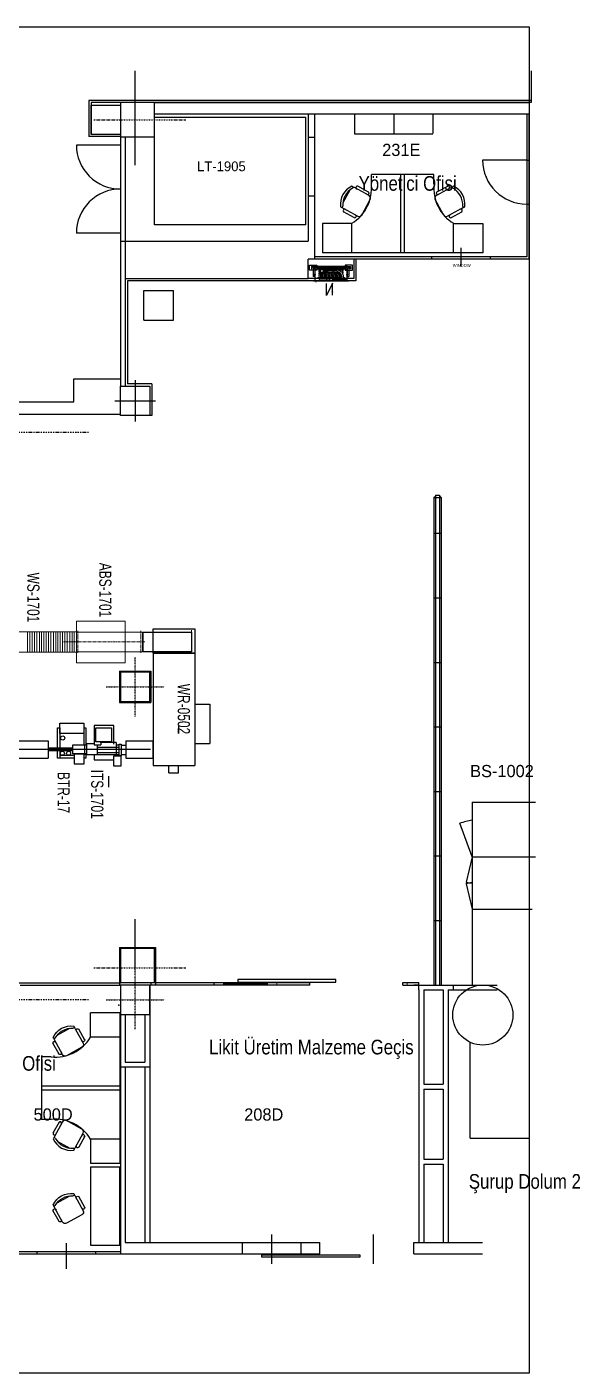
# Model space of a CAD drawing. Header units: millimetres. Extents: x 1327 to 4585, y 706 to 3460.
# Drawn here: x 3454 to 4585, y 706 to 3460 of the extents above; entities that cross this region are included whole.
import ezdxf
from ezdxf.enums import TextEntityAlignment as Align

# ---------------------------------------------------------------- set-up
doc = ezdxf.new("R2010")
doc.units = ezdxf.units.MM
doc.header["$LTSCALE"] = 5
for name, pattern in [('C_CENTER_L', [2, 1.25, -0.25, 0.25, -0.25]), ('HIDDEN', [0.375, 0.25, -0.125]), ('HIDDEN2', [0.1875, 0.125, -0.0625]), ('M102 AYDINLATMA$0$DASHDOT', [1, 0.5, -0.25, 0, -0.25]), ('M102 AYDINLATMA$0$HIDDEN', [0.375, 0.25, -0.125]), ('M102 AYDINLATMA$0$STYLE_01', [0.984252, 0.492126, -0.246063, 0.0005, -0.245563])]:
    doc.linetypes.add(name, pattern=pattern)
doc.layers.add('+++makinalar', color=1, linetype='Continuous', lineweight=25)
for name, color, linetype in [('+0.00kotu13.05.06$0$M102 AYDINLATMA$0$duvarlar', 7, 'Continuous'), ('1', 7, 'Continuous'), ('_tp-ekbina_yangın_dolabı', 6, 'Continuous'), ('EKIPMAN', 1, 'Continuous'), ('EKIPMANISMI', 3, 'Continuous'), ('KORÇELIK', 30, 'Continuous'), ('M102 AYDINLATMA$0$A-axis', 8, 'Continuous'), ('M102 AYDINLATMA$0$belirsiz', 7, 'Continuous'), ('M102 AYDINLATMA$0$büro malzemeleri', 1, 'Continuous'), ('M102 AYDINLATMA$0$duvarlar', 7, 'Continuous'), ('M102 AYDINLATMA$0$Eksik kolonlar', 7, 'Continuous'), ('M102 AYDINLATMA$0$kolonlar+koln yazıları', 7, 'Continuous'), ('M102 AYDINLATMA$0$MAHAL-yazıları', 250, 'Continuous'), ('M102 AYDINLATMA$0$makinalar', 1, 'Continuous'), ('M102 AYDINLATMA$0$MIMARI', 7, 'Continuous'), ('M102 AYDINLATMA$0$yazılar', 7, 'Continuous'), ('MIMARI', 7, 'Continuous'), ('Oda isimleri', 7, 'Continuous'), ('TAVA', 1, 'Continuous'), ('yazılar', 7, 'Continuous')]:
    doc.layers.add(name, color=color, linetype=linetype)
doc.styles.add('M101 AYDINLATMA$0$STANDARD', font='txt')
doc.styles.add('M102 AYDINLATMA$0$STANDARD', font='txt')
doc.styles.add('M102 AYDINLATMA$0$TTXT', font='ttxt', dxfattribs={"height": 200})
doc.styles.get("Standard").update_dxf_attribs({"font": 'arial.ttf'})

# ---------------------------------------------------------------- blocks, each defined once
blk = doc.blocks.new('M102 AYDINLATMA$0$CB02')
at = {"layer": 'M102 AYDINLATMA$0$MIMARI', "linetype": 'M102 AYDINLATMA$0$DASHDOT'}
for p, q in [((0, -1208.5), (0, 1208.5)), ((-1189.004, 0), (1189.004, 0))]:
    blk.add_line(p, q, dxfattribs=at)
at = {"layer": 'M102 AYDINLATMA$0$MIMARI'}
blk.add_lwpolyline([(-600, 600), (-600, -600), (600, -600), (600, 600)], close=True, dxfattribs=at)
blk = doc.blocks.new('M102 AYDINLATMA$0$CHAIR7')
at = {"color": 7}
for p, q in [((5.1, 15), (17.9, 15)), ((0, 9), (0, -9)), ((20, 12), (3, 12)), ((23, -7.4), (23, 7.4)), ((3, -12), (20, -12)), ((5.1, -15), (17.9, -15))]:
    blk.add_line(p, q, dxfattribs=at)
for centre, radius, start, end in [((5.6, 13.5), 1.56, 73.7398, 286.2602), ((17.4, 13.5), 1.56, 253.7398, 106.2602), ((3, 9), 3, 90, 180), ((20, 9), 3, 62.4156, 90), ((22.3, 11.1), 1.1, 53.3099, 212.0274), ((4.8, 0), 19.6, 327.5758, 32.4242), ((7, 0), 20, 323.1301, 36.8699), ((3, -9), 3, 180, 270), ((5.6, -13.5), 1.56, 73.7398, 286.2602), ((17.4, -13.5), 1.56, 253.7398, 106.2602), ((20, -9), 3, 270, 297.5844), ((22.3, -11.1), 1.1, 147.9726, 306.6901)]:
    blk.add_arc(centre, radius, start, end, dxfattribs=at)

msp = doc.modelspace()

# ---------------------------------------------------------------- linework, layer by layer
at = {"layer": '+++makinalar', "lineweight": 5}
for p, q in [((3655, 2244.3), (3555, 2244.3)), ((3555, 2244.3), (3555, 2159.3)), ((3655, 2159.3), (3655, 2244.3)), ((3455, 2222.8), (3455, 2180.8)), ((3555, 2222.8), (3455, 2222.8)), ((3459.8, 2180.8), (3459.8, 2222.8)), ((3464.6, 2180.8), (3464.6, 2222.8)), ((3469.3, 2180.8), (3469.3, 2222.8)), ((3474.4, 2180.8), (3474.4, 2222.8)), ((3479.3, 2180.8), (3479.3, 2222.8)), ((3483.8, 2180.8), (3483.8, 2222.8)), ((3483.8, 2180.8), (3483.8, 2222.8)), ((3488.5, 2180.8), (3488.5, 2222.8)), ((3493.2, 2180.8), (3493.2, 2222.8)), ((3498.1, 2180.8), (3498.1, 2222.8)), ((3502.8, 2180.8), (3502.8, 2222.8)), ((3507.9, 2180.8), (3507.9, 2222.8)), ((3512.8, 2180.8), (3512.8, 2222.8)), ((3517.3, 2180.8), (3517.3, 2222.8)), ((3517.3, 2180.8), (3517.3, 2222.8)), ((3522, 2180.8), (3522, 2222.8)), ((3526.7, 2180.8), (3526.7, 2222.8)), ((3531.6, 2180.8), (3531.6, 2222.8)), ((3536.3, 2180.8), (3536.3, 2222.8)), ((3541.4, 2180.8), (3541.4, 2222.8)), ((3546.3, 2180.8), (3546.3, 2222.8)), ((3550.8, 2180.8), (3550.8, 2222.8)), ((3555, 2180.8), (3555, 2222.8)), ((3690, 2221.8), (3555, 2221.8)), ((3690, 2221.8), (3690, 2181.8)), ((3790, 2225.8), (3790, 2185.8)), ((3455, 2180.8), (3555, 2180.8)), ((3690, 2181.8), (3555, 2181.8)), ((3555, 2159.3), (3655, 2159.3))]:
    msp.add_line(p, q, dxfattribs=at)
at = {"layer": '+++makinalar', "color": 6, "lineweight": 5}
for p, q in [((3455, 2222.8), (3413, 2222.8)), ((3455, 2222.8), (3455, 2180.8)), ((3455, 2180.8), (3413, 2180.8))]:
    msp.add_line(p, q, dxfattribs=at)
at = {"layer": '+++makinalar', "linetype": 'C_CENTER_L', "lineweight": 5}
for p, q in [((3558.2, 2179.8), (3558.2, 2224.8)), ((3686.9, 2179.8), (3686.9, 2224.8)), ((3695, 2201.8), (3525.2, 2201.8))]:
    msp.add_line(p, q, dxfattribs=at)
at = {"layer": '+0.00kotu13.05.06$0$M102 AYDINLATMA$0$duvarlar'}
for p, q in [((3550, 2740), (3645, 2740)), ((3550, 2693), (3550, 2740)), ((3005, 2693), (3550, 2693)), ((2975, 2667.5), (3645, 2667.5))]:
    msp.add_line(p, q, dxfattribs=at)
msp.add_lwpolyline([(1433.3, 3459.9), (4480.5, 3459.9), (4480.5, 706.2), (1433.3, 706.2)], close=True)
at = {"layer": '_tp-ekbina_yangın_dolabı'}
for p, q in [((4039.3, 2969), (4039.3, 2949.5)), ((4042.3, 2949.5), (4039.3, 2949.5)), ((4042.3, 2969.5), (4108.8, 2969.5)), ((4042.3, 2965.3), (4108.8, 2965.3)), ((4042.3, 2965.3), (4042.3, 2949.5)), ((4108.3, 2969.5), (4042.8, 2969.5)), ((4042.8, 2940.5), (4042.8, 2969.5)), ((4108.3, 2940.5), (4108.3, 2969.5)), ((4108.8, 2965.3), (4108.8, 2949.5)), ((4108.8, 2949.5), (4111.8, 2949.5)), ((4111.8, 2969), (4111.8, 2949.5)), ((4039.8, 2939.5), (4039.8, 2940.5)), ((4111.3, 2940.5), (4039.8, 2940.5)), ((4111.3, 2939.5), (4039.8, 2939.5)), ((4078.3, 2935.6), (4066.3, 2910.8)), ((4066.3, 2910.8), (4066.3, 2935.2)), ((4078.3, 2910.9), (4078.3, 2935.6)), ((4099.2, 2943.5), (4104.6, 2943.5)), ((4100, 2944.5), (4104.6, 2944.5)), ((4111.3, 2939.5), (4111.3, 2940.5))]:
    msp.add_line(p, q, dxfattribs=at)
at = {"layer": '_tp-ekbina_yangın_dolabı', "color": 1, "linetype": 'HIDDEN2'}
for p, q in [((4041, 2953.1), (4041, 2952.3)), ((4042.8, 2953.1), (4041, 2953.1)), ((4042.8, 2952.7), (4041, 2952.7)), ((4042.8, 2952.3), (4041, 2952.3)), ((4108.3, 2953.1), (4110, 2953.1)), ((4108.3, 2952.7), (4110, 2952.7)), ((4108.3, 2952.3), (4110, 2952.3)), ((4110, 2953.1), (4110, 2952.3))]:
    msp.add_line(p, q, dxfattribs=at)
at = {"layer": '_tp-ekbina_yangın_dolabı', "linetype": 'HIDDEN'}
msp.add_line((4042.3, 2968.7), (4108.8, 2968.7), dxfattribs=at)
at = {"layer": '_tp-ekbina_yangın_dolabı', "color": 1, "linetype": 'HIDDEN'}
for p, q in [((4048.3, 2967.5), (4102.8, 2967.5)), ((4048.3, 2967), (4048.3, 2967.5)), ((4048.3, 2967), (4102.8, 2967)), ((4048.3, 2947), (4097.1, 2947)), ((4048.3, 2946.5), (4048.3, 2947)), ((4048.3, 2946.5), (4096.7, 2946.5)), ((4100.6, 2946.5), (4102.8, 2946.5)), ((4100.8, 2947), (4102.8, 2947)), ((4102.8, 2967), (4102.8, 2967.5)), ((4102.8, 2946.5), (4102.8, 2947))]:
    msp.add_line(p, q, dxfattribs=at)
at = {"layer": '_tp-ekbina_yangın_dolabı', "color": 2, "linetype": 'HIDDEN2'}
for p, q in [((4067, 2947), (4051, 2947.8)), ((4098.6, 2962.7), (4051.1, 2965)), ((4052.6, 2962.5), (4051.1, 2962.5)), ((4052.8, 2960), (4051.1, 2960.1)), ((4054.5, 2957.4), (4051.1, 2957.6)), ((4096.6, 2952.9), (4051.1, 2955.2)), ((4097, 2950.4), (4051.1, 2952.7)), ((4097, 2948), (4051.1, 2950.2)), ((4095.1, 2955.5), (4059.1, 2957.2)), ((4099.8, 2965.1), (4059.9, 2967)), ((4091.3, 2958.1), (4077.2, 2958.8)), ((4099.8, 2960.1), (4094.2, 2960.4)), ((4099.8, 2957.7), (4097.5, 2957.8))]:
    msp.add_line(p, q, dxfattribs=at)
at = {"layer": '_tp-ekbina_yangın_dolabı', "color": 8}
for p, q in [((4061.6, 2963.1), (4059.8, 2963.1)), ((4061.6, 2957.9), (4059.8, 2957.9)), ((4061.6, 2963.1), (4061.6, 2960.5)), ((4061.6, 2957.9), (4061.6, 2960.5)), ((4063.4, 2963.1), (4062.7, 2963.1)), ((4062.7, 2963.1), (4062.7, 2960.5)), ((4062.7, 2957.9), (4062.7, 2960.5)), ((4063.4, 2957.9), (4062.7, 2957.9)), ((4062.9, 2963.1), (4062.9, 2957.9)), ((4063.2, 2963.1), (4063.2, 2957.9)), ((4063.4, 2957.2), (4063.4, 2963.8)), ((4065.1, 2963.8), (4063.4, 2963.8)), ((4065.1, 2962.1), (4063.4, 2962.1)), ((4065.1, 2958.9), (4063.4, 2958.9)), ((4065.1, 2957.2), (4063.4, 2957.2)), ((4065.1, 2957.2), (4065.1, 2963.8)), ((4065.8, 2963.1), (4065.1, 2963.1)), ((4065.8, 2957.9), (4065.1, 2957.9)), ((4065.3, 2963.1), (4065.3, 2957.9)), ((4065.6, 2963.1), (4065.6, 2957.9)), ((4065.8, 2963), (4065.8, 2960.5)), ((4065.8, 2958), (4065.8, 2960.5)), ((4068, 2963.8), (4066.1, 2963.8)), ((4068, 2962.1), (4066.1, 2962.1)), ((4068, 2958.9), (4066.1, 2958.9)), ((4068, 2957.2), (4066.1, 2957.2)), ((4068, 2963.8), (4068, 2957.2))]:
    msp.add_line(p, q, dxfattribs=at)
at = {"layer": '_tp-ekbina_yangın_dolabı', "color": 0, "linetype": 'HIDDEN'}
for p, q in [((4068, 2962.2), (4087.6, 2962.2)), ((4068, 2958.8), (4087.6, 2958.8)), ((4072.5, 2946.5), (4072.5, 2941.5)), ((4078.5, 2946.5), (4078.5, 2941.5)), ((4097.6, 2948.7), (4097.6, 2948.8)), ((4101, 2948.7), (4101, 2948.8)), ((4053.1, 2945.7), (4066.5, 2945.7)), ((4053.1, 2942.3), (4066.5, 2942.3)), ((4066.5, 2945.7), (4066.5, 2942.3)), ((4066.5, 2945.7), (4072.5, 2945.7)), ((4066.5, 2942.3), (4072.5, 2942.3)), ((4072.5, 2941.5), (4078.5, 2941.5)), ((4078.5, 2944.5), (4099.5, 2944.5)), ((4078.5, 2943.5), (4098.4, 2943.5)), ((4080.5, 2945.7), (4094.6, 2945.7)), ((4080.5, 2942.3), (4093.9, 2942.3))]:
    msp.add_line(p, q, dxfattribs=at)
at = {"layer": '_tp-ekbina_yangın_dolabı'}
for points in [[(4046.5, 2962.4), (4031.5, 2962.4), (4031.5, 2972.4), (4046.5, 2972.4)], [(4104.5, 2962.4), (4119.5, 2962.4), (4119.5, 2972.4), (4104.5, 2972.4)]]:
    msp.add_lwpolyline(points, close=True, dxfattribs=at)
at = {"layer": '_tp-ekbina_yangın_dolabı', "linetype": 'HIDDEN'}
for points in [[(4037.3, 2969), (4040.7, 2969, -0.391021), (4041.4, 2968.3), (4041.6, 2965.7, 0.391021), (4042, 2965.3), (4042.3, 2965.3), (4042.3, 2969.5), (4035.8, 2969.5), (4035.8, 2965.3), (4036, 2965.3, 0.391021), (4036.4, 2965.7), (4036.6, 2968.3, -0.391021)], [(4113.7, 2969), (4110.3, 2969, 0.391021), (4109.6, 2968.3), (4109.4, 2965.7, -0.391021), (4109, 2965.3), (4108.8, 2965.3), (4108.8, 2969.5), (4115.3, 2969.5), (4115.3, 2965.3), (4115, 2965.3, -0.391021), (4114.6, 2965.7), (4114.4, 2968.3, 0.391021)]]:
    msp.add_lwpolyline(points, format="xyb", close=True, dxfattribs=at)
at = {"layer": '_tp-ekbina_yangın_dolabı', "color": 1, "linetype": 'HIDDEN2'}
for points in [[(4042.3, 2953.3), (4042.3, 2952), (4041.6, 2952), (4041.6, 2953.3)], [(4042.8, 2953.3), (4042.8, 2952), (4043.4, 2952), (4043.4, 2953.3)], [(4108.3, 2953.3), (4108.3, 2952), (4107.6, 2952), (4107.6, 2953.3)], [(4108.8, 2953.3), (4108.8, 2952), (4109.4, 2952), (4109.4, 2953.3)]]:
    msp.add_lwpolyline(points, close=True, dxfattribs=at)
at = {"layer": '_tp-ekbina_yangın_dolabı', "color": 8, "linetype": 'ByBlock', "flags": 128}
msp.add_lwpolyline([(4044.7, 2939.5, 1.5, 1.5, 0), (4044.7, 2937, 2.5, 2.5, 0)], format="xyseb", dxfattribs=at)
at = {"layer": '_tp-ekbina_yangın_dolabı', "color": 8}
msp.add_circle((4056.9, 2960.5), 3.91, dxfattribs=at)
at = {"layer": '_tp-ekbina_yangın_dolabı'}
for centre, radius in [((4056.9, 2960.5), 3.12), ((4105.2, 2944), 0.75)]:
    msp.add_circle(centre, radius, dxfattribs=at)
at = {"layer": '_tp-ekbina_yangın_dolabı', "color": 2, "linetype": 'HIDDEN2'}
for centre, start, end in [((4051.7, 2946.6), 118.0356, 161.4821), ((4051.8, 2949.1), 118.0356, 241.9644), ((4051.9, 2966.3), 148.4468, 241.9644), ((4051.9, 2963.8), 118.0356, 241.9644), ((4051.9, 2961.4), 118.0356, 241.9644), ((4051.9, 2958.9), 118.0356, 241.9644), ((4051.9, 2956.5), 118.0356, 241.9644), ((4051.9, 2954), 118.0356, 241.9644), ((4051.9, 2951.5), 118.0356, 241.9644), ((4099.1, 2966.3), 298.0356, 31.5532), ((4099.1, 2963.8), 298.0356, 61.9644), ((4099.1, 2961.4), 298.0356, 61.9644), ((4099.1, 2958.9), 298.0356, 61.9644), ((4099.1, 2956.5), 298.0356, 61.9644)]:
    msp.add_arc(centre, 1.39, start, end, dxfattribs=at)
at = {"layer": '_tp-ekbina_yangın_dolabı', "color": 8}
for centre, radius, start, end in [((4062.2, 2963.1), 0.519, 0, 180), ((4062.2, 2957.9), 0.519, 180, 0), ((4067.1, 2962.9), 1.26, 138.206, 219.3276), ((4070.7, 2960.5), 4.86, 160.242, 179.8675), ((4070.7, 2960.5), 4.86, 180.1325, 199.758), ((4067.1, 2958.1), 1.26, 140.6724, 221.794)]:
    msp.add_arc(centre, radius, start, end, dxfattribs=at)
at = {"layer": '_tp-ekbina_yangın_dolabı', "color": 0, "linetype": 'HIDDEN'}
for centre, radius, start, end in [((4087.6, 2948.8), 13.4, 0, 90), ((4087.6, 2948.8), 10, 0, 90), ((4094.6, 2948.7), 3, 270, 0), ((4094.6, 2948.7), 6.37, 270, 0), ((4053.1, 2944), 1.68, 90, 270)]:
    msp.add_arc(centre, radius, start, end, dxfattribs=at)
at = {"layer": '_tp-ekbina_yangın_dolabı'}
msp.add_solid([(4078.3, 2910.9), (4080.3, 2918.4), (4076.3, 2918.4)], dxfattribs=at)
at = {"layer": 'EKIPMAN', "color": 5}
for p, q in [((3712, 2178.8), (3712, 1948.8)), ((3712, 2178.8), (3797, 2178.8)), ((3797, 2178.8), (3797, 1948.8)), ((3797, 2074.3), (3828, 2074.3)), ((3828, 2074.3), (3828, 1994.3)), ((3764, 2029.8), (3764, 2014.8)), ((3355.8, 1999.3), (3497.4, 1999.3)), ((3497.4, 1999.3), (3497.4, 1964.3)), ((3655.9, 1999.3), (3712, 1999.3)), ((3655.9, 1999.3), (3655.9, 1964.3)), ((3712, 1999.3), (3712, 1964.3)), ((3712, 1964.3), (3712, 1999.3)), ((3797, 1994.3), (3828, 1994.3)), ((3706.7, 1981.8), (2852.5, 1981.8)), ((3355.8, 1964.3), (3497.4, 1964.3)), ((3655.9, 1964.3), (3712, 1964.3)), ((3712, 1948.8), (3797, 1948.8)), ((3744, 1933.8), (3744, 1948.8)), ((3744, 1933.8), (3764, 1933.8)), ((3764, 1933.8), (3764, 1948.8))]:
    msp.add_line(p, q, dxfattribs=at)
at = {"layer": 'EKIPMAN', "linetype": 'Continuous'}
msp.add_line((3571.4, 1990.8), (3571.4, 1970.6), dxfattribs=at)
at = {"layer": 'EKIPMAN', "color": 4, "linetype": 'Continuous'}
for p, q in [((3591.1, 1993.1), (3575.4, 1993.1)), ((3598, 1971), (3598, 1991.3)), ((3642.5, 1985.7), (3598.2, 1985.7)), ((3636.4, 1996.2), (3603.6, 1996.2)), ((3604.9, 1996.2), (3604.9, 1991)), ((3636.3, 1996.2), (3636.3, 1990.7)), ((3636.3, 1991), (3643, 1991)), ((3591.1, 1970.6), (3575.4, 1970.6)), ((3642.6, 1975.2), (3598.2, 1975.2)), ((3636.5, 1970.6), (3603.7, 1970.6)), ((3642.9, 1970.6), (3636.5, 1970.6))]:
    msp.add_line(p, q, dxfattribs=at)
for points in [[(3631.6, 1992.5), (3631.6, 2031), (3591.1, 2031), (3591.1, 1991), (3604.7, 1991)], [(3646.2, 1990.8), (3655.9, 1990.8), (3655.9, 1970.8), (3646.3, 1970.8)], [(3604.9, 1970.6), (3591.1, 1970.6), (3591.1, 1960.6), (3631.6, 1960.6), (3631.6, 1968.7)]]:
    msp.add_lwpolyline(points, dxfattribs=at)
for points in [[(3627.1, 1997.2), (3595.1, 1997.2), (3595.1, 2026.4), (3627.1, 2026.4)], [(3646.4, 1968.5), (3642.8, 1968.5), (3642.8, 1992.7), (3646.4, 1992.7)], [(3631.5, 1968.5), (3646.1, 1968.5), (3646.1, 1947.6), (3631.5, 1947.6)]]:
    msp.add_lwpolyline(points, close=True, dxfattribs=at)
at = {"layer": 'KORÇELIK', "color": 4}
for p, q in [((3575.4, 1993.1), (3575.4, 1970.6)), ((3636.4, 1993.1), (3636.4, 1970.6)), ((3620.6, 1927), (3620.6, 1904.5))]:
    msp.add_line(p, q, dxfattribs=at)
at = {"layer": 'KORÇELIK', "color": 3}
for points in [[(3790, 2221.8), (3790, 2181.8), (3691.3, 2181.8), (3691.3, 2221.8)], [(3797, 2228.8), (3797, 2178.8), (3712, 2178.8), (3712, 2228.8)]]:
    msp.add_lwpolyline(points, close=True, dxfattribs=at)
at = {"layer": 'M102 AYDINLATMA$0$A-axis', "color": 2, "linetype": 'M102 AYDINLATMA$0$STYLE_01'}
for p, q in [((3580, 2630), (1433.3, 2630)), ((3580, 1470), (1433.3, 1470))]:
    msp.add_line(p, q, dxfattribs=at)
at = {"layer": 'M102 AYDINLATMA$0$büro malzemeleri', "linetype": 'Continuous'}
for p, q in [((4123.6, 3281), (4123.6, 3241)), ((4203.6, 3281), (4203.6, 3241)), ((4283.6, 3282), (4283.6, 3242)), ((4123.6, 3241), (4283.6, 3241))]:
    msp.add_line(p, q, dxfattribs=at)
at = {"layer": 'M102 AYDINLATMA$0$büro malzemeleri'}
for p, q in [((4158, 3138), (4158, 3158)), ((4286, 3158), (4158, 3158)), ((4218, 2998), (4218, 3158)), ((4226, 2998), (4226, 3158)), ((4286, 3138), (4286, 3158)), ((4290.8, 3114.9), (4320.6, 3131.2)), ((4291.7, 3122.2), (4314, 3134.4)), ((4305.8, 3075.2), (4288.5, 3106.7)), ((4343.7, 3089.1), (4313.9, 3072.8)), ((4058, 3058), (4058, 2998)), ((4118, 3058), (4058, 3058)), ((4118, 2998), (4118, 3058)), ((4320.6, 3069.5), (4342.9, 3081.8)), ((4326, 3058), (4386, 3058)), ((4326, 2998), (4326, 3058)), ((4386, 3058), (4386, 2998)), ((4386, 2998), (4058, 2998)), ((3583.7, 1393), (3583.7, 1443)), ((3643.7, 1443), (3583.7, 1443)), ((3643.7, 1443), (3643.7, 1135)), ((3643.7, 1393), (3583.7, 1393)), ((3483.7, 1353), (3483.7, 1225)), ((3503.7, 1353), (3483.7, 1353)), ((3643.7, 1293), (3483.7, 1293)), ((3643.7, 1285), (3483.7, 1285)), ((3503.7, 1225), (3483.7, 1225)), ((3643.7, 1185), (3583.7, 1185)), ((3583.7, 1185), (3583.7, 1135)), ((3643.7, 1135), (3583.7, 1135)), ((3643.7, 1127.6), (3583.7, 1127.6)), ((3583.7, 1127.6), (3583.7, 967.6)), ((3643.7, 967.6), (3643.7, 1127.6)), ((3583.7, 967.6), (3643.7, 967.6))]:
    msp.add_line(p, q, dxfattribs=at)
for centre, radius, start, end in [((4075.3, 3129.4), 83.1, 300.8961, 5.9738), ((4368.7, 3129.4), 83.1, 174.0262, 239.1039), ((4293.7, 3109.6), 6, 118.748, 208.748), ((4293.9, 3120), 3.12, 102.4878, 315.0082), ((4314.7, 3131.4), 3.12, 282.4878, 135.0082), ((4323.5, 3126), 6, 91.1635, 118.748), ((4325.6, 3131.9), 2.19, 82.0579, 240.7754), ((4305.6, 3095.6), 39.3, 356.3237, 61.1722), ((4309.4, 3097.7), 40, 351.8781, 65.6179), ((4340.7, 3084), 3.12, 282.4878, 135.0082), ((4340.8, 3094.4), 6, 298.748, 326.3324), ((4347, 3092.9), 2.19, 176.7206, 335.438), ((4311, 3078.1), 6, 208.748, 298.748), ((4319.9, 3072.6), 3.12, 102.4878, 315.0082), ((3512.3, 1435.7), 83.1, 264.0262, 329.1039), ((3512.3, 1142.3), 83.1, 30.8961, 95.9738)]:
    msp.add_arc(centre, radius, start, end, dxfattribs=at)
at = {"layer": 'M102 AYDINLATMA$0$duvarlar'}
for p, q in [((3675, 3177.4), (3675, 3370)), ((3675, 3177.4), (3675, 3370)), ((3675, 3177.4), (3675, 3370)), ((4029, 3282), (4029, 3233.5)), ((4042, 3282), (4042, 3233.5)), ((4042, 3113.5), (4042, 2985)), ((4285.5, 2497.4), (4285.5, 2232)), ((4285.7, 2497.4), (4289.2, 2500.1)), ((4285.7, 2497.4), (4300.7, 2497.4)), ((4289, 2502), (4289, 1500)), ((4289.2, 2502), (4297.2, 2502)), ((4297, 2502), (4297, 1500)), ((4300.7, 2497.4), (4297.2, 2500.4)), ((4300.5, 2497.4), (4300.5, 2232)), ((4285.5, 2424), (4300.5, 2424)), ((4285.5, 2292), (4300.5, 2292)), ((4285.5, 2232), (4285.5, 2110)), ((4300.5, 2232), (4300.5, 2110)), ((4285.5, 2160), (4300.5, 2160)), ((4285.5, 2110), (4285.5, 1988)), ((4300.5, 2110), (4300.5, 1988)), ((4285.5, 2028), (4300.5, 2028)), ((4285.5, 1988), (4285.5, 1866)), ((4300.5, 1988), (4300.5, 1866)), ((4285.5, 1896), (4300.5, 1896)), ((4285.5, 1866), (4285.5, 1744)), ((4300.5, 1866), (4300.5, 1744)), ((4285.5, 1764), (4300.5, 1764)), ((4285.5, 1744), (4285.5, 1622)), ((4300.5, 1744), (4300.5, 1622)), ((3675, 1530.4), (3675, 1634.6)), ((3675, 1530.4), (3675, 1634.6)), ((4285.5, 1632), (4300.5, 1632)), ((4285.5, 1622), (4285.5, 1500)), ((4300.5, 1622), (4300.5, 1500)), ((3705, 1500), (3705, 1490)), ((3705, 1500), (3705, 1490)), ((4255, 1500), (4245, 1500)), ((4255, 1490), (4255, 1500)), ((3894, 973), (4053, 973)), ((3894, 973), (3894, 950)), ((3954, 990), (3954, 930)), ((4014, 973), (4014, 950)), ((3894, 950), (4053, 950))]:
    msp.add_line(p, q, dxfattribs=at)
at = {"layer": 'M102 AYDINLATMA$0$duvarlar', "color": 7, "linetype": 'M102 AYDINLATMA$0$HIDDEN'}
msp.add_line((4485, 3370), (4485, 3305), dxfattribs=at)
msp.add_line((4485, 3370), (4485, 3305), dxfattribs=at)
at = {"layer": 'M102 AYDINLATMA$0$duvarlar', "linetype": 'Continuous'}
for p, q in [((3715.4, 3305), (4480, 3305)), ((3715.4, 3305), (4480, 3305)), ((3715.4, 3282), (4480, 3282)), ((3715.4, 3282), (4480, 3282)), ((3645, 3235), (3645, 2725)), ((3655, 3235), (3655, 2725)), ((4042, 3233.5), (4029, 3233.5)), ((4029, 3113.5), (4029, 3021.5)), ((4042, 3113.5), (4029, 3113.5)), ((3645, 3021.5), (4029, 3021.5)), ((4029, 2945), (4029, 2985)), ((4042, 2985), (4029, 2985)), ((3705, 1505), (4032, 1505)), ((4032, 1500), (3705, 1500)), ((3705, 1490), (3705, 1440)), ((3705, 1490), (3705, 1440)), ((4085.2, 1511), (3885.2, 1511)), ((3885.2, 1511), (3885.2, 1506)), ((3885.2, 1506), (4085.2, 1506)), ((4032, 1500), (4032, 1505)), ((4085.2, 1506), (4085.2, 1511)), ((4222, 1505), (4255, 1505)), ((4222, 1500), (4222, 1505)), ((4222, 1500), (4222, 1505)), ((4222, 1500), (4255, 1500)), ((4255, 1500), (4255, 1505)), ((4255, 1500), (4325, 1500)), ((4255, 1490), (4255, 973)), ((4265, 1490), (4305, 1490)), ((4265, 1490), (4265, 1297.2)), ((4305, 1490), (4305, 1297.2)), ((4315, 1490), (4315, 973)), ((4315, 1490), (4325, 1490)), ((4325, 1500), (4325, 1490)), ((3645, 1445), (3645, 950.1)), ((3655, 1440), (3655, 1342.3)), ((3655, 1440), (3655, 1342.3)), ((3695, 1440), (3695, 1342.3)), ((3705, 1440), (3705, 973)), ((3705, 1440), (3705, 973)), ((3645, 1332.3), (3705, 1332.3)), ((3655, 1342.3), (3695, 1342.3)), ((3655, 1342.3), (3695, 1342.3)), ((3655, 1332.3), (3705, 1332.3)), ((3655, 1332.3), (3655, 973)), ((3695, 1332.3), (3695, 973)), ((4265, 1297.2), (4305, 1297.2)), ((4265, 1287.2), (4305, 1287.2)), ((4265, 1287.2), (4265, 1143.5)), ((4305, 1287.2), (4305, 1143.5)), ((4265, 1143.5), (4305, 1143.5)), ((4265, 1133.5), (4305, 1133.5)), ((4265, 1133.5), (4265, 973)), ((4305, 1133.5), (4305, 973)), ((3655, 973), (3894, 973)), ((4245, 973), (4385, 973)), ((4245, 950), (4245, 973)), ((3655, 950), (3894, 950)), ((3934.2, 943), (3934.2, 948)), ((3934.2, 948), (4134.2, 948)), ((4134.2, 943), (3934.2, 943)), ((4134.2, 948), (4134.2, 943)), ((4245, 950), (4385, 950))]:
    msp.add_line(p, q, dxfattribs=at)
at = {"layer": 'M102 AYDINLATMA$0$duvarlar', "linetype": 'M102 AYDINLATMA$0$DASHDOT'}
for p, q in [((3591, 3270), (3778.8, 3270)), ((3591, 3270), (3778.8, 3270)), ((3591, 1535), (3778.8, 1535)), ((3591, 1535), (3778.8, 1535))]:
    msp.add_line(p, q, dxfattribs=at)
at = {"layer": 'M102 AYDINLATMA$0$duvarlar', "color": 7, "linetype": 'Continuous'}
for p, q in [((3715, 3055), (3715, 3275)), ((3715, 3275), (4024, 3275)), ((4024, 3055), (4024, 3275)), ((4029, 3233.5), (4029, 3113.5)), ((4042, 3233.5), (4042, 3113.5)), ((4024, 3055), (3715, 3055))]:
    msp.add_line(p, q, dxfattribs=at)
at = {"layer": 'M102 AYDINLATMA$0$duvarlar', "color": 3}
for p, q in [((4341.8, 2970.3), (4341.8, 3008.3)), ((4281.8, 2985), (4281.8, 2989.5)), ((4401.8, 2985), (4401.8, 2989.5))]:
    msp.add_line(p, q, dxfattribs=at)
at = {"layer": 'M102 AYDINLATMA$0$duvarlar', "color": 7}
msp.add_line((3655, 2945), (4029, 2945), dxfattribs=at)
at = {"layer": 'M102 AYDINLATMA$0$duvarlar', "color": 5, "linetype": 'Continuous'}
for p, q in [((3533.9, 972.1), (3533.9, 919.1)), ((3533.9, 972.1), (3533.9, 919.1)), ((3473.9, 954.6), (3593.9, 954.6)), ((3473.9, 954.6), (3473.9, 950.1)), ((3473.9, 954.6), (3593.9, 954.6)), ((3473.9, 954.6), (3473.9, 950.1)), ((3473.9, 950.1), (3593.9, 950.1)), ((3473.9, 950.1), (3593.9, 950.1)), ((3593.9, 954.6), (3593.9, 950.1)), ((3593.9, 954.6), (3593.9, 950.1))]:
    msp.add_line(p, q, dxfattribs=at)
at = {"layer": 'M102 AYDINLATMA$0$duvarlar'}
msp.add_lwpolyline([(3585, 3300), (3645, 3300), (3645, 3240), (3585, 3240)], close=True, dxfattribs=at)
msp.add_lwpolyline([(3585, 3300), (3645, 3300), (3645, 3240), (3585, 3240)], close=True, dxfattribs=at)
msp.add_point((3642, 1458.6), dxfattribs=at)
msp.add_point((3642, 1458.6), dxfattribs=at)
at = {"layer": 'M102 AYDINLATMA$0$Eksik kolonlar'}
for p, q in [((3894, 973), (4053, 973)), ((4053, 950), (4053, 973)), ((4162, 990), (4162, 930)), ((3894, 950), (4053, 950))]:
    msp.add_line(p, q, dxfattribs=at)
msp.add_point((3642, 1458.6), dxfattribs=at)
msp.add_point((3642, 1458.6), dxfattribs=at)
at = {"layer": 'M102 AYDINLATMA$0$kolonlar+koln yazıları'}
for points in [[(3645, 3305), (3645, 3235), (3715, 3235), (3715, 3305)], [(3645, 3305), (3645, 3235), (3715, 3235), (3715, 3305)], [(3645, 1575), (3645, 1505), (3715, 1505), (3715, 1575)], [(3645, 1575), (3645, 1505), (3715, 1505), (3715, 1575)]]:
    msp.add_lwpolyline(points, close=True, dxfattribs=at)
at = {"layer": 'M102 AYDINLATMA$0$makinalar', "color": 7}
for p, q in [((3692.7, 2920.7), (3753.7, 2920.7)), ((3692.7, 2859.7), (3692.7, 2920.7)), ((3753.7, 2859.7), (3753.7, 2920.7)), ((3692.7, 2859.7), (3753.7, 2859.7))]:
    msp.add_line(p, q, dxfattribs=at)
at = {"layer": 'M102 AYDINLATMA$0$makinalar'}
for p, q in [((3675, 2737.3), (3675, 2652.7)), ((3675, 2737.3), (3675, 2652.7)), ((3675, 2737.3), (3675, 2652.7)), ((3675, 2737.3), (3675, 2652.7)), ((3645, 2725), (3705, 2725)), ((3645, 2665), (3645, 2725)), ((3645, 2725), (3705, 2725)), ((3645, 2665), (3645, 2725)), ((3645, 2725), (3705, 2725)), ((3645, 2665), (3645, 2725)), ((3645, 2725), (3705, 2725)), ((3645, 2665), (3645, 2725)), ((3645, 2725), (3705, 2725)), ((3645, 2665), (3645, 2725)), ((3645, 2725), (3705, 2725)), ((3645, 2665), (3645, 2725)), ((3705, 2725), (3705, 2665)), ((3705, 2725), (3705, 2665)), ((3705, 2725), (3705, 2665)), ((3705, 2725), (3705, 2665)), ((3705, 2725), (3705, 2665)), ((3705, 2725), (3705, 2665)), ((3633.4, 2695), (3716.6, 2695)), ((3633.4, 2695), (3716.6, 2695)), ((3633.4, 2695), (3716.6, 2695)), ((3633.4, 2695), (3716.6, 2695)), ((3705, 2665), (3645, 2665)), ((3705, 2665), (3645, 2665)), ((3705, 2665), (3645, 2665)), ((3705, 2665), (3645, 2665)), ((3705, 2665), (3645, 2665)), ((3705, 2665), (3645, 2665))]:
    msp.add_line(p, q, dxfattribs=at)
at = {"layer": 'M102 AYDINLATMA$0$makinalar', "color": 1}
for p, q in [((3516.4, 1964.3), (3516.4, 2026.3)), ((3516.4, 2026.3), (3521.4, 2026.3)), ((3521.4, 2035.8), (3570.4, 2035.8)), ((3521.4, 2014.8), (3521.4, 2035.8)), ((3521.4, 2026.3), (3521.4, 1964.3)), ((3570.4, 2014.8), (3521.4, 2014.8)), ((3570.4, 2035.8), (3570.4, 2014.8)), ((3570.4, 2026.3), (3570.4, 1990.8)), ((3570.4, 2026.3), (3574.4, 2026.3)), ((3574.4, 2026.3), (3574.4, 1990.8)), ((3547.4, 1984.8), (3497.4, 1984.8)), ((3497.4, 1984.8), (3497.4, 1978.8)), ((3547.4, 1990.8), (3547.4, 1972.8)), ((3575.4, 1990.8), (3547.4, 1990.8)), ((3575.4, 1990.8), (3575.4, 1972.8)), ((3547.4, 1978.8), (3497.4, 1978.8)), ((3550.2, 1964.3), (3516.4, 1964.3)), ((3550.2, 1969.3), (3521.4, 1969.3)), ((3575.4, 1972.8), (3547.4, 1972.8)), ((3550.2, 1972.4), (3550.2, 1952.4)), ((3571.2, 1972.4), (3550.2, 1972.4)), ((3571.2, 1952.4), (3571.2, 1972.4)), ((3574.4, 1964.3), (3571.2, 1964.3)), ((3574.4, 1972.8), (3574.4, 1964.3)), ((3550.2, 1952.4), (3571.2, 1952.4))]:
    msp.add_line(p, q, dxfattribs=at)
at = {"layer": 'M102 AYDINLATMA$0$makinalar', "color": 4}
for p, q in [((4364, 1874.3), (4493.6, 1874.3)), ((4364, 1874.3), (4364, 1655.5)), ((4364, 1762), (4338.8, 1830.8)), ((4364, 1762), (4352.1, 1710.1)), ((4364, 1762), (4493.6, 1762)), ((4351.5, 1707.2), (4364, 1655.5)), ((4364, 1655.5), (4486.4, 1655.5)), ((4364, 1655.5), (4364, 1499.9)), ((4364, 1499.9), (4413, 1499.9)), ((4359.9, 1187), (4359.9, 1382.8)), ((4359.9, 1187), (4480.5, 1187))]:
    msp.add_line(p, q, dxfattribs=at)
at = {"layer": 'M102 AYDINLATMA$0$makinalar', "color": 1}
for centre in [(3527, 2005.2), (3526.2, 1974.1), (3539.1, 1974.1)]:
    msp.add_circle(centre, 4.21, dxfattribs=at)
at = {"layer": 'M102 AYDINLATMA$0$makinalar', "color": 4}
msp.add_circle((4385.8, 1438.6), 61.4, dxfattribs=at)
for centre, radius, start, end in [((4413.4, 1589.8), 252.3, 101.277, 107.1987), ((4364, 1655.5), 53.3, 90, 103.6472), ((4364, 1762), 53.3, 257.0764, 270)]:
    msp.add_arc(centre, radius, start, end, dxfattribs=at)
at = {"layer": 'M102 AYDINLATMA$0$MIMARI'}
for p, q in [((3645, 3218.2), (3555, 3218.2)), ((3645, 3038.2), (3555, 3038.2)), ((4325, 1500), (4415, 1500)), ((4325, 1490), (4415, 1490))]:
    msp.add_line(p, q, dxfattribs=at)
for centre, start, end in [((3645, 3218.2), 179.9998, 270.0001), ((3645, 3038.2), 89.9999, 180.0002)]:
    msp.add_arc(centre, 90, start, end, dxfattribs=at)
at = {"layer": 'MIMARI', "color": 3}
for p, q in [((4485, 3309.5), (3580.5, 3309.5)), ((3580.5, 3309.5), (3580.5, 3235.5)), ((4485, 3305), (3585, 3305)), ((3585, 3305), (3585, 3240)), ((4475.5, 3282), (4475.5, 2989.5)), ((4480, 3282), (4480, 2985)), ((3645, 3235.5), (3580.5, 3235.5)), ((3645, 3240), (3585, 3240)), ((4475.5, 3187.5), (4385.5, 3187.5)), ((4475.5, 3187.5), (4480, 3187.5)), ((4475.5, 3097.5), (4480, 3097.5)), ((4475.5, 2989.5), (4042, 2989.5)), ((4480, 2985), (4042, 2985)), ((4122, 2985), (4122, 2945)), ((4126.5, 2985), (4126.5, 2940.5)), ((4126.5, 2940.5), (3659.5, 2940.5)), ((3659.5, 2940.5), (3659.5, 2729.5)), ((4122, 2945), (4029, 2945)), ((3709.5, 2729.5), (3659.5, 2729.5)), ((3709.5, 2729.5), (3709.5, 2665)), ((3709.5, 2665), (3705, 2665))]:
    msp.add_line(p, q, dxfattribs=at)
at = {"layer": 'MIMARI', "color": 4}
for p, q in [((3643, 2142), (3643, 2078)), ((3643, 2142), (3707, 2142)), ((3707, 2142), (3707, 2078)), ((3643, 2078), (3707, 2078)), ((3643, 1577), (3643, 1500)), ((3643, 1577), (3717, 1577)), ((3717, 1577), (3717, 1500)), ((1433.3, 1504.5), (3645, 1504.5)), ((3440, 1500), (3645, 1500)), ((3422.7, 954.6), (3645, 954.6)), ((3422.7, 950.1), (3735.8, 950.1))]:
    msp.add_line(p, q, dxfattribs=at)
at = {"layer": 'MIMARI', "color": 3}
msp.add_arc((4475.5, 3187.5), 90, 180, 270, dxfattribs=at)
at = {"layer": 'TAVA', "color": 4, "lineweight": 5}
for p, q in [((3707.5, 1500), (3707.5, 1505)), ((3708, 1500), (3708, 1505)), ((3836, 1500), (3836, 1505)), ((3836.5, 1500), (3836.5, 1505)), ((3855.5, 1500), (3855.5, 1505)), ((3855.5, 1502.5), (3945.5, 1502.5)), ((3900.5, 1499), (3900.5, 1506)), ((3945.5, 1500), (3945.5, 1505)), ((3964.5, 1500), (3964.5, 1505)), ((3965, 1500), (3965, 1505)), ((4231, 1500), (4231, 1505))]:
    msp.add_line(p, q, dxfattribs=at)

# ---------------------------------------------------------------- block references
at = {"layer": 'M102 AYDINLATMA$0$büro malzemeleri'}
for p, xscale, yscale, zscale, rotation in [((4147, 3090.9), 2.000000000003967, 2.000000000003967, 2.000000000003967, 151.2520239198463), ((3550.7, 1364.1), -2.000000000003967, 2, 2, 298.7479760801536), ((3550.7, 1213.9), 2.000000000003967, 2.000000000003967, 2.000000000003967, 241.2520239198463), ((3550.7, 1021.5), -2.000000000003967, 2, 2, 298.7479760801536)]:
    msp.add_blockref('M102 AYDINLATMA$0$CHAIR7', p, dxfattribs=dict(at, xscale=xscale, yscale=yscale, zscale=zscale, rotation=rotation))
at = {"layer": 'M102 AYDINLATMA$0$Eksik kolonlar', "linetype": 'Continuous', "xscale": 0.0499999150633812, "yscale": 0.0499999150633812}
for p in [(3675, 2110), (3675, 2110), (3675, 1470), (3675, 1470)]:
    msp.add_blockref('M102 AYDINLATMA$0$CB02', p, dxfattribs=at)

# ---------------------------------------------------------------- texts
at = {"layer": '1', "color": 9}
msp.add_text('WINDOW', height=6, dxfattribs=at).set_placement((4324.3, 2968.9))
at = {"layer": 'EKIPMANISMI', "color": 7, "linetype": 'Continuous', "width": 0.7}
for s, p in [('WS-1701', (3467.1, 2292.8)), ('WR-0502', (3774.6, 2064.6)), ('BTR-17', (3529, 1893.7)), ('ITS-1701', (3597.7, 1890.3))]:
    msp.add_text(s, height=25, rotation=270, dxfattribs=at).set_placement(p, align=Align.MIDDLE)
at = {"layer": 'M102 AYDINLATMA$0$belirsiz', "style": 'M102 AYDINLATMA$0$TTXT'}
msp.add_text('LT-1905', height=20, dxfattribs=at).set_placement((3801.6, 3164.7))
at = {"layer": 'M102 AYDINLATMA$0$MAHAL-yazıları', "linetype": 'Continuous', "style": 'M102 AYDINLATMA$0$STANDARD'}
for s, p in [('231E', (4180.2, 3195.8)), ('500D', (3467.5, 1222.7)), ('208D', (3898.1, 1222.7))]:
    msp.add_text(s, height=25, dxfattribs=at).set_placement(p)
at = {"layer": 'M102 AYDINLATMA$0$yazılar', "style": 'M102 AYDINLATMA$0$STANDARD'}
msp.add_text('BS-1002', height=25, dxfattribs=at).set_placement((4425, 1937.7), align=Align.MIDDLE)
at = {"layer": 'Oda isimleri', "linetype": 'Continuous', "char_height": 30, "attachment_point": 1, "style": 'M101 AYDINLATMA$0$STANDARD'}
for s, insert, width in [('{\\fHelvetica Condensed|b0|i0|c162|p34;Yönetici Ofisi}', (4131.9, 3154.8), 619.455), ('{\\fHelvetica Condensed|b0|i0|c162|p34;Likit Üretim Malzeme Geçis}', (3826.2, 1388.1), 406.833), ('{\\fHelvetica Condensed|b0|i0|c162|p34;Yönetici Ofisi}', (3312.4, 1354.7), 406.833), ('{\\fHelvetica Condensed|b0|i0|c162|p34;Şurup Dolum 2}', (4357.2, 1113.3), 406.833)]:
    msp.add_mtext(s, dxfattribs=dict(at, insert=insert, width=width))
at = {"layer": 'yazılar', "color": 7, "linetype": 'Continuous', "width": 0.7}
msp.add_text('ABS-1701', height=25, rotation=270, dxfattribs=at).set_placement((3614.2, 2308), align=Align.MIDDLE)

doc.saveas('drawing.dxf')
